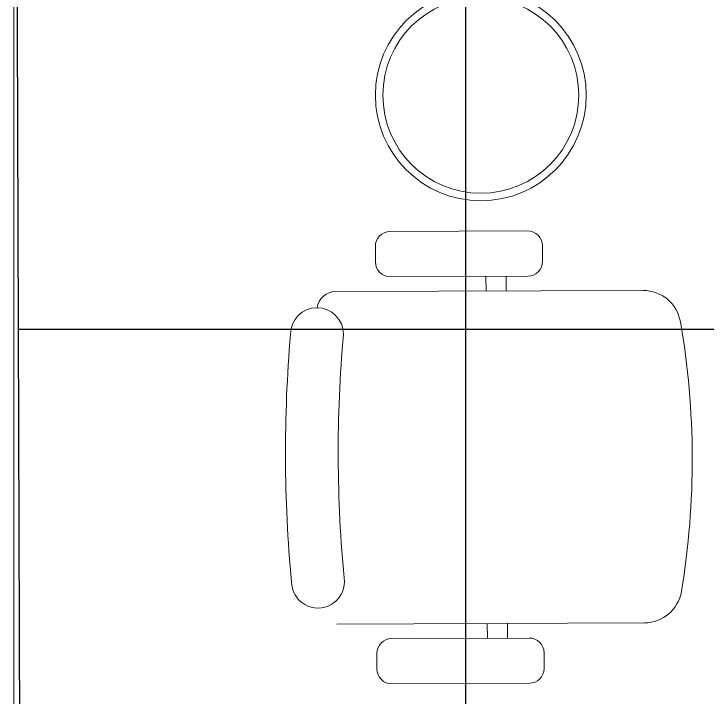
# Model space of a CAD drawing. Extents: x -12260 to 57327, y -29287 to 19916.
# Drawn here: x 39476 to 40396, y -98 to 808 of the extents above; entities that cross this region are included whole.
import ezdxf

# ---------------------------------------------------------------- set-up
doc = ezdxf.new("R2010")
doc.units = 0
doc.header["$LTSCALE"] = 0.25
doc.linetypes.add('DASHDOT', pattern=[25.4, 12.7, -6.35, 0, -6.35])
doc.layers.add('01-First Floor-FUR$0$FALSE CEILING', color=251, linetype='Continuous')
for name, color, linetype, lineweight in [('01-First Floor-FUR$0$LOADING', 253, 'Continuous', 5), ('01-First Floor-FUR$0$NEW Wall', 166, 'Continuous', 5), ('01-First Floor-FUR$0$Walls', 251, 'Continuous', 5), ('E-LITE-CLNG-CNDT', 6, 'DASHDOT', 35)]:
    doc.layers.add(name, color=color, linetype=linetype, lineweight=lineweight)

# ---------------------------------------------------------------- blocks, each defined once
blk = doc.blocks.new('01-First Floor-FUR$0$WM00001-P')
at = {"layer": '01-First Floor-FUR$0$LOADING'}
for radius in [0.14, 0.13]:
    blk.add_circle((0, 0), radius, dxfattribs=at)
blk = doc.blocks.new('*X119')
at = {"color": 0}
for p, q in [((5, 3), (5, 3)), ((5, 3), (5, 3)), ((5, 3), (5, 3)), ((5, 3), (5, 3)), ((5, 3), (5, 3)), ((5, 3), (5, 3)), ((5, 3), (5, 3)), ((5, 3), (5, 3)), ((5, 3), (5, 3)), ((5, 3), (5, 3)), ((5, 3), (5, 3)), ((5, 3), (5, 3)), ((5, 3), (5, 3)), ((5, 3), (5, 3)), ((5, 3), (5, 3)), ((5, 3), (5, 3)), ((5, 3), (5, 3)), ((5, 3), (5, 3)), ((5, 3), (5, 3)), ((5, 3), (5, 3)), ((5, 3), (5, 3)), ((5, 3), (5, 3)), ((5, 3), (5, 3)), ((5, 3), (5, 3)), ((5, 3), (5, 3)), ((5, 3), (5, 3)), ((5, 3), (5, 3)), ((5, 3), (5, 3)), ((5, 3), (5, 3)), ((5, 3), (5, 3)), ((5, 3), (5, 3)), ((5, 3), (5, 3)), ((5, 3), (5, 3)), ((5, 3), (5, 3)), ((5, 3), (5, 3)), ((5, 3), (5, 3)), ((5, 3), (5, 3)), ((5, 3), (5, 3)), ((5, 3), (5, 3)), ((5, 3), (5, 3)), ((5, 3), (5, 3)), ((5, 3), (5, 3)), ((5, 3), (5, 3)), ((5, 3), (5, 3)), ((5, 3), (5, 3)), ((5, 3), (5, 3)), ((5, 3), (5, 3)), ((5, 3), (5, 3)), ((5, 3), (5, 3)), ((5, 3), (5, 3)), ((5, 3), (5, 3)), ((5, 3), (5, 3)), ((5, 3), (5, 3)), ((5, 3), (5, 3)), ((5, 3), (5, 3)), ((5, 3), (5, 3)), ((5, 3), (5, 3)), ((5, 3), (5, 3)), ((5, 3), (5, 3)), ((5, 3), (5, 3)), ((5, 3), (5, 3)), ((5, 3), (5, 3)), ((5, 3), (5, 3)), ((5, 3), (5, 3)), ((5, 3), (5, 3)), ((5, 3), (5, 3)), ((6, 3), (5, 3)), ((5, 3), (5, 3)), ((6, 3), (5, 3)), ((5, 3), (5, 3)), ((6, 3), (5, 3)), ((5, 3), (5, 3)), ((6, 3), (5, 3)), ((5, 3), (5, 3)), ((5, 3), (5, 3)), ((5, 3), (5, 3)), ((5, 3), (5, 3)), ((5, 3), (5, 3)), ((5, 3), (5, 3)), ((5, 3), (5, 3)), ((5, 3), (5, 3)), ((5, 3), (5, 3)), ((5, 3), (5, 3)), ((5, 3), (5, 3)), ((5, 3), (5, 3)), ((5, 3), (5, 3)), ((5, 3), (5, 3)), ((5, 3), (5, 3)), ((5, 3), (5, 3)), ((5, 3), (5, 3)), ((5, 3), (5, 3)), ((5, 3), (5, 3)), ((5, 3), (5, 3)), ((5, 3), (5, 3)), ((5, 3), (5, 3)), ((5, 3), (5, 3)), ((6, 3), (6, 3)), ((6, 3), (6, 3)), ((6, 3), (6, 3)), ((6, 3), (6, 3)), ((6, 3), (6, 3)), ((6, 3), (6, 3)), ((6, 3), (6, 3)), ((6, 3), (6, 3)), ((6, 3), (6, 3)), ((6, 3), (6, 3)), ((6, 3), (6, 3)), ((6, 3), (6, 3)), ((6, 3), (6, 3)), ((6, 3), (6, 3)), ((6, 3), (6, 3)), ((6, 3), (6, 3)), ((6, 3), (6, 3)), ((6, 3), (6, 3)), ((6, 3), (6, 3)), ((6, 3), (6, 3)), ((6, 3), (6, 3)), ((6, 3), (6, 3)), ((6, 3), (6, 3)), ((6, 3), (6, 3)), ((6, 3), (6, 3)), ((6, 3), (6, 3)), ((6, 3), (6, 3)), ((6, 3), (6, 3)), ((6, 3), (6, 3)), ((6, 3), (6, 3)), ((6, 3), (6, 3)), ((6, 3), (6, 3)), ((6, 3), (6, 3)), ((6, 3), (6, 3)), ((6, 3), (6, 3)), ((6, 3), (6, 3)), ((6, 3), (6, 3)), ((6, 3), (6, 3)), ((6, 3), (6, 3)), ((6, 3), (6, 3)), ((6, 3), (6, 3)), ((6, 3), (6, 3)), ((6, 3), (6, 3)), ((6, 3), (6, 3)), ((6, 3), (6, 3)), ((6, 3), (6, 3)), ((6, 3), (6, 3)), ((6, 3), (6, 3)), ((6, 3), (6, 3)), ((6, 3), (6, 3)), ((6, 3), (6, 3)), ((6, 3), (6, 3)), ((6, 3), (6, 3)), ((6, 3), (6, 3)), ((6, 3), (6, 3)), ((6, 3), (6, 3)), ((6, 3), (6, 3)), ((6, 3), (6, 3)), ((6, 3), (6, 3)), ((6, 3), (6, 3)), ((6, 3), (6, 3)), ((6, 3), (6, 3)), ((6, 3), (6, 3)), ((6, 3), (6, 3)), ((6, 3), (6, 3)), ((6, 3), (6, 3)), ((6, 3), (6, 3)), ((6, 3), (6, 3)), ((6, 3), (6, 3)), ((6, 3), (6, 3)), ((6, 3), (6, 3)), ((6, 3), (6, 3)), ((6, 3), (6, 3)), ((6, 3), (6, 3)), ((6, 3), (6, 3)), ((6, 3), (6, 3)), ((6, 3), (6, 3)), ((6, 3), (6, 3)), ((6, 3), (6, 3)), ((6, 3), (6, 3)), ((6, 3), (6, 3)), ((6, 3), (6, 3)), ((6, 3), (6, 3)), ((6, 3), (6, 3)), ((6, 3), (6, 3)), ((6, 3), (6, 3)), ((6, 3), (6, 3)), ((6, 3), (6, 3)), ((6, 3), (6, 3)), ((6, 3), (6, 3)), ((6, 3), (6, 3)), ((6, 3), (6, 3)), ((6, 3), (6, 3)), ((6, 3), (6, 3)), ((6, 3), (6, 3)), ((6, 3), (6, 3)), ((6, 3), (6, 3)), ((6, 3), (6, 3)), ((6, 3), (6, 3)), ((6, 3), (6, 3)), ((6, 3), (6, 3)), ((6, 3), (6, 3)), ((6, 3), (6, 3)), ((6, 3), (6, 3)), ((6, 3), (6, 3)), ((6, 3), (6, 3)), ((6, 3), (6, 3)), ((6, 3), (6, 3)), ((6, 3), (6, 3)), ((6, 3), (6, 3)), ((6, 3), (6, 3)), ((6, 3), (6, 3)), ((6, 3), (6, 3)), ((6, 3), (6, 3)), ((6, 3), (6, 3)), ((6, 3), (6, 3)), ((6, 3), (6, 3)), ((6, 3), (6, 3)), ((6, 3), (6, 3)), ((6, 3), (6, 3)), ((6, 3), (6, 3)), ((6, 3), (6, 3)), ((6, 3), (6, 3)), ((6, 3), (6, 3)), ((6, 3), (6, 3)), ((6, 3), (6, 3)), ((6, 3), (6, 3)), ((6, 3), (6, 3)), ((6, 3), (6, 3)), ((6, 3), (6, 3)), ((6, 3), (6, 3)), ((6, 3), (6, 3)), ((6, 3), (6, 3)), ((6, 3), (6, 3)), ((6, 3), (6, 3)), ((6, 3), (6, 3)), ((6, 3), (6, 3)), ((6, 3), (6, 3)), ((6, 3), (6, 3)), ((6, 3), (6, 3)), ((6, 3), (6, 3)), ((6, 3), (6, 3)), ((6, 3), (6, 3)), ((6, 3), (6, 3)), ((6, 3), (6, 3)), ((6, 3), (6, 3)), ((6, 3), (6, 3)), ((6, 3), (6, 3)), ((6, 3), (6, 3)), ((6, 3), (6, 3)), ((6, 3), (6, 3)), ((6, 3), (6, 3)), ((6, 3), (6, 3)), ((6, 3), (6, 3)), ((6, 3), (6, 3)), ((6, 3), (6, 3)), ((6, 3), (6, 3)), ((6, 3), (6, 3)), ((6, 3), (6, 3)), ((6, 3), (6, 3)), ((6, 3), (6, 3)), ((6, 3), (6, 3)), ((6, 3), (6, 3)), ((6, 3), (6, 3)), ((6, 3), (6, 3)), ((6, 3), (6, 3)), ((6, 3), (6, 3)), ((6, 3), (6, 3)), ((6, 3), (6, 3)), ((6, 3), (6, 3)), ((6, 3), (6, 3)), ((6, 3), (6, 3)), ((6, 3), (6, 3)), ((6, 3), (6, 3)), ((6, 3), (6, 3)), ((6, 3), (6, 3)), ((6, 3), (6, 3)), ((6, 3), (6, 3)), ((6, 3), (6, 3)), ((6, 3), (6, 3)), ((6, 3), (6, 3)), ((6, 3), (6, 3)), ((6, 3), (6, 3)), ((6, 3), (6, 3)), ((6, 3), (6, 3)), ((6, 3), (6, 3)), ((6, 3), (6, 3)), ((6, 3), (6, 3)), ((6, 3), (6, 3)), ((6, 3), (6, 3)), ((6, 3), (6, 3)), ((6, 3), (6, 3)), ((6, 3), (6, 3)), ((6, 3), (6, 3)), ((6, 3), (6, 3)), ((6, 3), (6, 3)), ((6, 3), (6, 3)), ((6, 3), (6, 3)), ((6, 3), (6, 3)), ((6, 3), (6, 3)), ((6, 3), (6, 3)), ((6, 3), (6, 3)), ((6, 3), (6, 3)), ((6, 3), (6, 3)), ((6, 3), (5, 3)), ((6, 3), (5, 3)), ((6, 3), (5, 3)), ((6, 3), (5, 3)), ((6, 3), (5, 3)), ((6, 3), (6, 3)), ((6, 3), (6, 3)), ((6, 3), (6, 3)), ((6, 3), (6, 3)), ((6, 3), (6, 3)), ((6, 3), (6, 3)), ((6, 3), (6, 3)), ((6, 3), (6, 3)), ((6, 3), (6, 3)), ((6, 3), (6, 3)), ((6, 3), (6, 3)), ((6, 3), (6, 3)), ((6, 3), (6, 3)), ((6, 3), (6, 3)), ((6, 3), (6, 3)), ((6, 3), (6, 3)), ((6, 3), (6, 3)), ((6, 3), (6, 3)), ((6, 3), (6, 3)), ((6, 3), (6, 3)), ((6, 3), (6, 3)), ((6, 3), (6, 3)), ((6, 3), (6, 3)), ((6, 3), (6, 3)), ((6, 3), (6, 3)), ((6, 3), (6, 3)), ((6, 3), (6, 3)), ((6, 3), (6, 3)), ((6, 3), (6, 3)), ((6, 3), (6, 3)), ((6, 3), (6, 3)), ((6, 3), (6, 3)), ((6, 3), (6, 3)), ((6, 3), (6, 3)), ((6, 3), (6, 3)), ((6, 3), (6, 3)), ((6, 3), (6, 3)), ((6, 3), (6, 3)), ((6, 3), (6, 3)), ((6, 3), (6, 3)), ((6, 3), (6, 3)), ((6, 3), (6, 3)), ((6, 3), (6, 3)), ((6, 3), (6, 3)), ((6, 3), (6, 3)), ((6, 3), (6, 3)), ((6, 3), (6, 3)), ((6, 3), (6, 3)), ((6, 3), (6, 3)), ((6, 3), (6, 3)), ((6, 3), (6, 3)), ((6, 3), (6, 3)), ((6, 3), (6, 3)), ((6, 3), (6, 3)), ((6, 3), (6, 3)), ((6, 3), (6, 3)), ((6, 3), (6, 3)), ((6, 3), (6, 3)), ((6, 3), (6, 3)), ((6, 3), (6, 3)), ((6, 3), (6, 3)), ((6, 3), (6, 3)), ((6, 3), (6, 3)), ((6, 3), (6, 3)), ((6, 3), (6, 3)), ((6, 3), (6, 3)), ((6, 3), (6, 3)), ((6, 3), (6, 3)), ((6, 3), (6, 3)), ((6, 3), (6, 3)), ((6, 3), (6, 3)), ((6, 3), (6, 3)), ((6, 3), (6, 3)), ((6, 3), (6, 3)), ((6, 3), (6, 3)), ((6, 3), (6, 3)), ((6, 3), (6, 3)), ((6, 3), (6, 3)), ((6, 3), (6, 3)), ((6, 3), (6, 3)), ((6, 3), (6, 3)), ((6, 3), (6, 3)), ((6, 3), (6, 3)), ((6, 3), (6, 3)), ((6, 3), (6, 3)), ((6, 3), (6, 3)), ((6, 3), (6, 3)), ((6, 3), (6, 3)), ((6, 3), (6, 3)), ((6, 3), (6, 3)), ((6, 3), (6, 3)), ((6, 3), (6, 3)), ((6, 3), (6, 3)), ((6, 3), (6, 3)), ((6, 3), (6, 3)), ((6, 3), (6, 3)), ((6, 3), (6, 3)), ((6, 3), (6, 3)), ((6, 3), (6, 3)), ((6, 3), (6, 3)), ((6, 3), (6, 3)), ((6, 3), (6, 3)), ((6, 3), (6, 3)), ((6, 3), (6, 3)), ((6, 3), (6, 3)), ((6, 3), (6, 3)), ((6, 3), (6, 3)), ((6, 3), (6, 3)), ((6, 3), (6, 3)), ((6, 3), (6, 3)), ((6, 3), (6, 3)), ((6, 3), (6, 3)), ((6, 3), (6, 3)), ((6, 3), (6, 3)), ((6, 3), (6, 3)), ((6, 3), (6, 3)), ((6, 3), (6, 3)), ((6, 3), (6, 3)), ((6, 3), (6, 3)), ((6, 3), (6, 3)), ((6, 3), (6, 3)), ((6, 3), (6, 3)), ((6, 3), (6, 3)), ((6, 3), (6, 3)), ((6, 3), (6, 3)), ((6, 3), (6, 3)), ((6, 3), (6, 3)), ((6, 3), (6, 3)), ((6, 3), (6, 3)), ((6, 3), (6, 3)), ((6, 3), (6, 3)), ((6, 3), (6, 3)), ((6, 3), (6, 3)), ((6, 3), (6, 3)), ((6, 3), (6, 3)), ((6, 3), (6, 3)), ((6, 3), (6, 3)), ((6, 3), (6, 3)), ((6, 3), (6, 3)), ((6, 3), (6, 3)), ((6, 3), (6, 3)), ((6, 3), (6, 3)), ((6, 3), (6, 3)), ((6, 3), (6, 3)), ((6, 3), (6, 3)), ((6, 3), (6, 3)), ((6, 3), (6, 3)), ((6, 3), (6, 3)), ((6, 3), (6, 3)), ((6, 3), (6, 3)), ((6, 3), (6, 3)), ((6, 3), (6, 3)), ((6, 3), (6, 3)), ((6, 3), (6, 3)), ((6, 3), (6, 3)), ((6, 3), (6, 3)), ((6, 3), (6, 3)), ((6, 3), (6, 3)), ((6, 3), (6, 3)), ((6, 3), (6, 3)), ((6, 3), (6, 3)), ((6, 3), (6, 3)), ((6, 3), (6, 3)), ((6, 3), (6, 3)), ((6, 3), (6, 3)), ((6, 3), (6, 3)), ((6, 3), (6, 3)), ((6, 3), (6, 3)), ((6, 3), (6, 3)), ((6, 3), (6, 3)), ((6, 3), (6, 3)), ((6, 3), (6, 3)), ((6, 3), (6, 3)), ((6, 3), (6, 3)), ((6, 3), (6, 3)), ((6, 3), (6, 3)), ((6, 3), (6, 3)), ((6, 3), (6, 3)), ((6, 3), (6, 3)), ((6, 3), (6, 3)), ((6, 3), (6, 3)), ((6, 3), (6, 3)), ((6, 3), (6, 3)), ((6, 3), (6, 3)), ((6, 3), (6, 3)), ((6, 3), (6, 3)), ((6, 3), (6, 3)), ((6, 3), (6, 3)), ((6, 3), (6, 3)), ((6, 3), (6, 3)), ((6, 3), (6, 3)), ((6, 3), (6, 3)), ((6, 3), (6, 3)), ((6, 3), (6, 3)), ((6, 3), (6, 3)), ((6, 3), (6, 3)), ((6, 3), (6, 3)), ((6, 3), (6, 3)), ((6, 3), (6, 3)), ((6, 3), (6, 3)), ((6, 3), (6, 3)), ((6, 3), (6, 3)), ((6, 3), (6, 3)), ((6, 3), (6, 3)), ((6, 3), (6, 3)), ((6, 3), (6, 3)), ((6, 3), (6, 3)), ((6, 3), (6, 3)), ((6, 3), (6, 3)), ((6, 3), (6, 3)), ((6, 3), (6, 3)), ((6, 3), (6, 3)), ((6, 3), (6, 3)), ((6, 3), (6, 3)), ((6, 3), (6, 3)), ((6, 3), (6, 3)), ((6, 3), (6, 3)), ((6, 3), (6, 3)), ((6, 3), (6, 3)), ((6, 3), (6, 3)), ((6, 3), (6, 3)), ((6, 3), (6, 3)), ((6, 3), (6, 3)), ((6, 3), (6, 3)), ((6, 3), (6, 3)), ((6, 3), (6, 3)), ((6, 3), (6, 3)), ((6, 3), (6, 3)), ((6, 3), (6, 3)), ((6, 3), (6, 3)), ((6, 3), (6, 3)), ((6, 3), (6, 3)), ((6, 3), (6, 3)), ((6, 3), (6, 3)), ((6, 3), (6, 3)), ((6, 3), (6, 3)), ((6, 3), (6, 3)), ((6, 3), (6, 3)), ((6, 3), (6, 3)), ((6, 3), (6, 3)), ((6, 3), (6, 3)), ((6, 3), (6, 3)), ((6, 3), (6, 3)), ((6, 3), (6, 3)), ((6, 3), (6, 3)), ((6, 3), (6, 3)), ((6, 3), (6, 3)), ((6, 3), (6, 3)), ((6, 3), (6, 3)), ((6, 3), (6, 3)), ((6, 3), (6, 3)), ((6, 3), (6, 3)), ((6, 3), (6, 3)), ((6, 3), (6, 3)), ((6, 3), (6, 3)), ((6, 3), (6, 3)), ((6, 3), (6, 3)), ((6, 3), (6, 3)), ((6, 3), (6, 3)), ((6, 3), (6, 3)), ((6, 3), (6, 3)), ((6, 3), (6, 3)), ((6, 3), (6, 3)), ((6, 3), (6, 3)), ((6, 3), (6, 3)), ((6, 3), (6, 3)), ((6, 3), (6, 3)), ((6, 3), (6, 3)), ((6, 3), (6, 3)), ((6, 3), (6, 3)), ((6, 3), (6, 3)), ((6, 3), (6, 3)), ((6, 3), (6, 3)), ((6, 3), (6, 3)), ((6, 3), (6, 3)), ((6, 3), (6, 3)), ((6, 3), (6, 3)), ((6, 3), (6, 3)), ((6, 3), (6, 3)), ((6, 3), (6, 3)), ((6, 3), (6, 3)), ((6, 3), (6, 3)), ((6, 3), (6, 3)), ((6, 3), (6, 3)), ((6, 3), (6, 3)), ((6, 3), (6, 3)), ((6, 3), (6, 3)), ((6, 3), (6, 3)), ((6, 3), (6, 3)), ((6, 3), (6, 3)), ((6, 3), (6, 3)), ((6, 3), (6, 3)), ((6, 3), (6, 3)), ((6, 3), (6, 3)), ((6, 3), (6, 3)), ((6, 3), (6, 3)), ((6, 3), (6, 3)), ((6, 3), (6, 3)), ((6, 3), (6, 3)), ((6, 3), (6, 3)), ((6, 3), (6, 3)), ((6, 3), (6, 3)), ((6, 3), (6, 3)), ((6, 3), (6, 3)), ((6, 3), (6, 3)), ((6, 3), (6, 3)), ((6, 3), (6, 3)), ((6, 3), (6, 3)), ((6, 3), (6, 3)), ((6, 3), (6, 3)), ((6, 3), (6, 3)), ((6, 3), (6, 3)), ((6, 3), (6, 3)), ((6, 3), (6, 3)), ((6, 3), (6, 3)), ((6, 3), (6, 3)), ((6, 3), (6, 3))]:
    blk.add_line(p, q, dxfattribs=at)
blk = doc.blocks.new('*X120')
at = {"color": 0}
for p, q in [((13, 1), (13, 1)), ((13, 1), (13, 1)), ((13, 1), (13, 1)), ((13, 1), (13, 1)), ((13, 1), (13, 1)), ((13, 1), (13, 1)), ((13, 1), (13, 1)), ((13, 1), (13, 1)), ((13, 1), (13, 1)), ((13, 1), (13, 1)), ((13, 1), (13, 1)), ((13, 1), (13, 1)), ((13, 1), (13, 1)), ((13, 1), (13, 1)), ((13, 1), (13, 1)), ((13, 1), (14, 1)), ((13, 1), (14, 1)), ((13, 1), (14, 1)), ((13, 1), (13, 1)), ((13, 1), (13, 1)), ((13, 1), (13, 1)), ((13, 1), (13, 1)), ((13, 1), (13, 1)), ((13, 1), (13, 1)), ((13, 1), (13, 1)), ((13, 1), (13, 1)), ((13, 1), (13, 1)), ((13, 1), (13, 1)), ((13, 1), (13, 1)), ((13, 1), (13, 1)), ((13, 1), (13, 1)), ((13, 1), (13, 1)), ((13, 1), (13, 1)), ((13, 1), (13, 1)), ((13, 1), (13, 1)), ((13, 1), (13, 1)), ((13, 1), (13, 1)), ((13, 1), (13, 1)), ((13, 1), (13, 1)), ((13, 1), (13, 1)), ((13, 1), (13, 1)), ((13, 1), (13, 1)), ((13, 1), (13, 1)), ((13, 1), (13, 1)), ((13, 1), (13, 1)), ((13, 1), (13, 1)), ((13, 1), (13, 1)), ((13, 1), (13, 1)), ((13, 1), (13, 1)), ((13, 1), (13, 1)), ((13, 1), (13, 1)), ((13, 1), (13, 1)), ((13, 1), (13, 1)), ((13, 1), (13, 1)), ((13, 1), (13, 1)), ((13, 1), (13, 1)), ((13, 1), (13, 1)), ((13, 1), (13, 1)), ((13, 1), (13, 1)), ((13, 1), (13, 1)), ((13, 1), (13, 1)), ((13, 1), (13, 1)), ((13, 1), (13, 1)), ((13, 1), (13, 1)), ((13, 1), (13, 1)), ((13, 1), (13, 1)), ((13, 1), (13, 1)), ((13, 1), (13, 1)), ((13, 1), (13, 1)), ((13, 1), (13, 1)), ((13, 1), (13, 1)), ((13, 1), (13, 1)), ((13, 1), (13, 1)), ((13, 1), (13, 1)), ((13, 1), (13, 1)), ((13, 1), (13, 1)), ((13, 1), (13, 1)), ((13, 1), (13, 1)), ((13, 1), (13, 1)), ((13, 1), (13, 1)), ((13, 1), (13, 1)), ((13, 1), (13, 1)), ((13, 1), (13, 1)), ((13, 1), (13, 1)), ((13, 1), (13, 1)), ((13, 1), (13, 1)), ((13, 1), (13, 1)), ((13, 1), (13, 1)), ((13, 1), (13, 1)), ((13, 1), (13, 1)), ((13, 1), (13, 1)), ((13, 1), (13, 1)), ((13, 1), (13, 1)), ((13, 1), (13, 1)), ((13, 1), (13, 1)), ((13, 1), (13, 1)), ((13, 1), (13, 1)), ((13, 1), (13, 1)), ((13, 1), (13, 1)), ((13, 1), (13, 1)), ((13, 1), (13, 1)), ((13, 1), (13, 1)), ((13, 1), (13, 1)), ((13, 1), (13, 1)), ((13, 1), (13, 1)), ((13, 1), (13, 1)), ((13, 1), (13, 1)), ((13, 1), (13, 1)), ((13, 1), (13, 1)), ((13, 1), (13, 1)), ((13, 1), (13, 1)), ((13, 1), (13, 1)), ((13, 1), (13, 1)), ((13, 1), (13, 1)), ((13, 1), (13, 1)), ((13, 1), (13, 1)), ((13, 1), (13, 1)), ((13, 1), (13, 1)), ((13, 1), (13, 1)), ((13, 1), (13, 1)), ((13, 1), (13, 1)), ((13, 1), (13, 1)), ((13, 1), (13, 1)), ((13, 1), (14, 1)), ((13, 0), (13, 0)), ((13, 0), (13, 0)), ((13, 0), (13, 0)), ((13, 0), (13, 0)), ((13, 0), (13, 0)), ((13, 0), (13, 0)), ((13, 0), (13, 0)), ((13, 0), (13, 0)), ((13, 0), (13, 0)), ((13, 0), (13, 0)), ((13, 0), (13, 0)), ((13, 0), (13, 0)), ((13, 0), (13, 0)), ((13, 0), (13, 0)), ((13, 0), (13, 0)), ((13, 0), (13, 0)), ((13, 0), (13, 0)), ((13, 0), (13, 0)), ((13, 0), (13, 0)), ((13, 0), (13, 0)), ((13, 0), (13, 0)), ((13, 0), (13, 0)), ((13, 0), (13, 0)), ((13, 0), (13, 0)), ((13, 0), (13, 0)), ((13, 0), (13, 0)), ((13, 0), (13, 0)), ((13, 0), (13, 0)), ((13, 0), (13, 0)), ((13, 0), (13, 0)), ((13, 0), (13, 0)), ((13, 0), (13, 0)), ((13, 0), (13, 0)), ((13, 0), (13, 0)), ((13, 0), (13, 0)), ((13, 0), (13, 0)), ((13, 0), (13, 0)), ((13, 0), (13, 0)), ((13, 0), (13, 0)), ((13, 0), (13, 0)), ((13, 0), (13, 0)), ((13, 0), (13, 0)), ((13, 0), (13, 0)), ((13, 0), (13, 0)), ((13, 0), (13, 0)), ((13, 0), (13, 0)), ((13, 0), (13, 0)), ((13, 0), (13, 0)), ((13, 0), (14, 0)), ((13, 0), (14, 0)), ((13, 0), (13, 0)), ((13, 0), (14, 0)), ((14, 1), (14, 1)), ((14, 1), (14, 1)), ((14, 1), (14, 1)), ((14, 1), (14, 1)), ((14, 1), (14, 1)), ((14, 1), (14, 1)), ((14, 1), (14, 1)), ((14, 1), (14, 1)), ((14, 1), (14, 1)), ((14, 1), (14, 1)), ((14, 1), (14, 1)), ((14, 1), (14, 1)), ((14, 1), (14, 1)), ((14, 1), (14, 1)), ((14, 1), (14, 1)), ((14, 1), (14, 1)), ((14, 1), (14, 1)), ((14, 1), (14, 1)), ((14, 1), (14, 1)), ((14, 1), (14, 1)), ((14, 1), (14, 1)), ((14, 1), (14, 1)), ((14, 1), (14, 1)), ((14, 1), (14, 1)), ((14, 1), (14, 1)), ((14, 1), (14, 1)), ((14, 1), (14, 1)), ((14, 1), (14, 1)), ((14, 1), (14, 1)), ((14, 1), (14, 1)), ((14, 1), (14, 1)), ((14, 1), (14, 1)), ((14, 1), (14, 1)), ((14, 1), (14, 1)), ((14, 1), (14, 1)), ((14, 1), (14, 1)), ((14, 1), (14, 1)), ((14, 1), (14, 1)), ((14, 1), (14, 1)), ((14, 1), (14, 1)), ((14, 1), (14, 1)), ((14, 1), (14, 1)), ((14, 1), (14, 1)), ((14, 1), (14, 1)), ((14, 1), (14, 1)), ((14, 1), (14, 1)), ((14, 1), (14, 1)), ((14, 1), (14, 1)), ((14, 1), (14, 1)), ((14, 1), (14, 1)), ((14, 1), (14, 1)), ((14, 1), (14, 1)), ((14, 1), (14, 1)), ((14, 1), (14, 1)), ((14, 1), (14, 1)), ((14, 1), (14, 1)), ((14, 1), (14, 1)), ((14, 1), (14, 1)), ((14, 1), (14, 1)), ((14, 1), (14, 1)), ((14, 1), (14, 1)), ((14, 1), (14, 1)), ((14, 1), (14, 1)), ((14, 1), (14, 1)), ((14, 1), (14, 1)), ((14, 1), (14, 1)), ((14, 1), (14, 1)), ((14, 1), (14, 1)), ((14, 1), (14, 1)), ((14, 1), (14, 1)), ((14, 1), (14, 1)), ((14, 1), (14, 1)), ((14, 1), (14, 1)), ((14, 1), (14, 1)), ((14, 1), (14, 1)), ((14, 1), (14, 1)), ((14, 1), (14, 1)), ((14, 1), (14, 1)), ((14, 1), (14, 1)), ((14, 1), (14, 1)), ((14, 1), (14, 1)), ((14, 1), (14, 1)), ((14, 1), (14, 1)), ((14, 1), (14, 1)), ((14, 1), (14, 1)), ((14, 1), (14, 1)), ((14, 1), (14, 1)), ((14, 1), (14, 1)), ((14, 1), (14, 1)), ((14, 1), (14, 1)), ((14, 1), (14, 1)), ((14, 1), (14, 1)), ((14, 1), (14, 1)), ((14, 1), (14, 1)), ((14, 0), (14, 0)), ((14, 0), (14, 0)), ((14, 0), (14, 0)), ((14, 0), (14, 0)), ((14, 0), (14, 0)), ((14, 0), (14, 0)), ((14, 0), (14, 0)), ((14, 0), (14, 0)), ((14, 0), (14, 0)), ((14, 0), (14, 0)), ((14, 0), (14, 0)), ((14, 0), (14, 0)), ((14, 0), (14, 0)), ((14, 0), (14, 0)), ((14, 0), (14, 0)), ((14, 0), (14, 0)), ((14, 0), (14, 0)), ((14, 0), (14, 0)), ((14, 0), (14, 0)), ((14, 0), (14, 0)), ((14, 0), (14, 0)), ((14, 0), (14, 0)), ((14, 0), (14, 0)), ((14, 0), (14, 0)), ((14, 0), (14, 0)), ((14, 0), (14, 0)), ((14, 0), (14, 0)), ((14, 0), (14, 0)), ((14, 0), (14, 0)), ((14, 0), (14, 0)), ((14, 0), (14, 0)), ((14, 0), (14, 0)), ((14, 0), (14, 0)), ((14, 0), (14, 0)), ((14, 0), (14, 0)), ((14, 0), (14, 0)), ((14, 0), (14, 0)), ((14, 0), (14, 0)), ((14, 0), (14, 0)), ((14, 0), (14, 0)), ((14, 0), (14, 0)), ((14, 0), (14, 0)), ((14, 0), (14, 0)), ((14, 0), (14, 0)), ((14, 0), (14, 0)), ((14, 0), (14, 0)), ((14, 0), (14, 0)), ((14, 0), (14, 0)), ((13, 0), (13, 0)), ((13, 0), (14, 0)), ((13, 0), (13, 0)), ((13, 0), (14, 0)), ((13, 0), (13, 0)), ((13, 0), (14, 0)), ((13, 0), (13, 0)), ((13, 0), (13, 0)), ((13, 0), (13, 0)), ((13, 0), (13, 0)), ((13, 0), (14, 0)), ((13, 0), (13, 0)), ((13, 0), (14, 0)), ((13, 0), (13, 0)), ((13, 0), (14, 0)), ((13, 0), (13, 0)), ((13, 0), (14, 0)), ((13, 0), (13, 0)), ((13, 0), (14, 0)), ((13, 0), (13, 0)), ((13, 0), (14, 0)), ((13, 0), (13, 0)), ((13, 0), (14, 0)), ((13, 0), (13, 0)), ((13, 0), (13, 0)), ((13, 0), (13, 0)), ((13, 0), (14, 0)), ((13, 0), (13, 0)), ((13, 0), (14, 0)), ((13, 0), (13, 0)), ((13, 0), (14, 0)), ((13, 0), (13, 0)), ((13, 0), (14, 0)), ((13, 0), (13, 0)), ((13, 0), (13, 0)), ((13, 0), (13, 0)), ((13, 0), (13, 0)), ((13, 0), (13, 0)), ((13, 0), (13, 0)), ((13, 0), (13, 0)), ((13, 0), (13, 0)), ((13, 0), (13, 0)), ((13, 0), (13, 0)), ((13, 0), (13, 0)), ((13, 0), (13, 0)), ((13, 0), (13, 0)), ((13, 0), (13, 0)), ((13, 0), (13, 0)), ((13, 0), (13, 0)), ((13, 0), (13, 0)), ((13, 0), (13, 0)), ((13, 0), (13, 0)), ((13, 0), (13, 0)), ((13, 0), (13, 0)), ((13, 0), (13, 0)), ((13, 0), (13, 0)), ((13, 0), (13, 0)), ((13, 0), (13, 0)), ((13, 0), (13, 0)), ((13, 0), (13, 0)), ((13, 0), (13, 0)), ((13, 0), (13, 0)), ((13, 0), (13, 0)), ((13, 0), (13, 0)), ((13, -1), (13, -1)), ((13, -1), (13, -1)), ((13, -1), (13, -1)), ((13, -1), (13, -1)), ((13, -1), (13, -1)), ((13, -1), (14, -1)), ((13, -1), (13, -1)), ((14, 0), (14, 0)), ((14, 0), (14, 0)), ((14, 0), (14, 0)), ((14, 0), (14, 0)), ((14, 0), (14, 0)), ((14, 0), (14, 0)), ((14, 0), (14, 0)), ((14, 0), (14, 0)), ((14, 0), (14, 0)), ((14, 0), (14, 0)), ((14, 0), (14, 0)), ((14, 0), (14, 0)), ((14, 0), (14, 0)), ((14, 0), (14, 0)), ((14, 0), (14, 0)), ((13, 0), (14, 0)), ((14, 0), (14, 0)), ((14, 0), (14, 0)), ((14, 0), (14, 0)), ((14, 0), (14, 0)), ((14, 0), (14, 0)), ((14, 0), (14, 0)), ((14, 0), (14, 0)), ((14, 0), (14, 0)), ((14, 0), (14, 0)), ((14, 0), (14, 0)), ((14, 0), (14, 0)), ((14, 0), (14, 0)), ((14, 0), (14, 0)), ((14, 0), (14, 0)), ((14, 0), (14, 0)), ((14, 0), (14, 0)), ((14, 0), (14, 0)), ((14, 0), (14, 0)), ((14, 0), (14, 0)), ((14, 0), (14, 0)), ((14, 0), (14, 0)), ((14, 0), (14, 0)), ((14, 0), (14, 0)), ((14, 0), (14, 0)), ((14, 0), (14, 0)), ((14, 0), (14, 0)), ((14, 0), (14, 0)), ((14, 0), (14, 0)), ((14, 0), (14, 0)), ((14, 0), (14, 0)), ((14, 0), (14, 0)), ((14, 0), (14, 0)), ((14, 0), (14, 0)), ((14, 0), (14, 0)), ((14, -1), (14, -1)), ((14, -1), (14, -1)), ((14, -1), (14, -1)), ((14, -1), (14, -1)), ((14, -1), (14, -1))]:
    blk.add_line(p, q, dxfattribs=at)
blk = doc.blocks.new('01-First Floor-FUR$0$GF21018-P')
at = {"color": 0}
for p, q in [((-0.2207, 0.47563), (-0.2207, 0.0675)), ((0.22049, 0.47563), (0.22049, 0.0675)), ((-0.2806, 0.34221), (-0.25983, 0.34221)), ((0.25963, 0.34221), (0.2804, 0.34221)), ((-0.30021, 0.32259), (-0.30021, 0.14)), ((-0.24021, 0.32259), (-0.24021, 0.14)), ((0.24001, 0.32259), (0.24001, 0.14)), ((0.30001, 0.32259), (0.30001, 0.14)), ((-0.24021, 0.29372), (-0.2207, 0.29372)), ((0.22049, 0.29372), (0.24001, 0.29372)), ((-0.24021, 0.26708), (-0.2207, 0.26708)), ((0.22049, 0.26708), (0.24001, 0.26708)), ((-0.2806, 0.12039), (-0.25983, 0.12039)), ((0.25963, 0.12039), (0.2804, 0.12039))]:
    blk.add_line(p, q, dxfattribs=at)
for points in [[(0.24001, 0.29372), (0.24001, 0.29372), (0.24001, 0.29372), (0.24001, 0.29372), (0.24001, 0.29372), (0.24001, 0.29372), (0.24001, 0.29372), (0.24001, 0.29372), (0.24001, 0.29372), (0.24001, 0.29372), (0.24001, 0.29372), (0.24001, 0.29372), (0.24001, 0.29372), (0.24001, 0.29372), (0.24001, 0.29372), (0.24001, 0.29372), (0.24001, 0.29372), (0.24001, 0.29372), (0.24001, 0.29372), (0.24001, 0.29372), (0.24001, 0.29372), (0.24001, 0.29372), (0.24001, 0.29372), (0.24001, 0.29372), (0.24001, 0.29372), (0.24001, 0.29372), (0.24001, 0.29372), (0.24001, 0.29372), (0.24001, 0.29372), (0.24001, 0.29372), (0.24001, 0.29372), (0.24001, 0.29372), (0.24001, 0.29372), (0.24001, 0.29372), (0.24001, 0.29372), (0.24001, 0.29372), (0.24001, 0.29372), (0.24001, 0.29372), (0.24001, 0.29372), (0.24001, 0.29372), (0.24001, 0.29372), (0.24001, 0.29372), (0.24001, 0.29372), (0.24001, 0.29372), (0.24001, 0.29372), (0.24001, 0.29372), (0.24001, 0.29372), (0.24001, 0.29372), (0.24001, 0.29372), (0.24001, 0.29372), (0.24001, 0.29372), (0.24001, 0.29372), (0.24001, 0.29372), (0.24001, 0.29372), (0.24001, 0.29372), (0.24001, 0.29372), (0.24001, 0.29372), (0.24001, 0.29372), (0.24001, 0.29372), (0.24001, 0.29372), (0.24001, 0.29372), (0.24001, 0.29372), (0.24001, 0.29372), (0.24001, 0.29372), (0.24001, 0.29372), (0.24001, 0.29372), (0.24001, 0.29372), (0.24001, 0.29372), (0.24001, 0.29372), (0.24001, 0.29372), (0.24001, 0.29372), (0.24001, 0.29372), (0.24001, 0.29372), (0.24001, 0.29372), (0.24001, 0.29372), (0.24001, 0.29372), (0.24001, 0.29372), (0.24001, 0.29372), (0.24001, 0.29372), (0.24001, 0.29372), (0.24001, 0.29372), (0.24001, 0.29372), (0.24001, 0.29372), (0.24001, 0.29372), (0.24001, 0.29372), (0.24001, 0.29372), (0.24001, 0.29372), (0.24001, 0.29372), (0.24001, 0.29372), (0.24001, 0.29372), (0.24001, 0.29372), (0.24001, 0.29372), (0.24001, 0.29372), (0.24001, 0.29372), (0.24001, 0.29372), (0.24001, 0.29372), (0.24001, 0.29372), (0.24001, 0.29372), (0.24001, 0.29372), (0.24001, 0.29372), (0.24001, 0.29372), (0.24001, 0.29372), (0.24001, 0.29372), (0.24001, 0.29372), (0.24001, 0.29372), (0.24001, 0.29372), (0.24001, 0.29372), (0.24001, 0.29372), (0.24001, 0.29372), (0.24001, 0.29372), (0.24001, 0.29372), (0.24001, 0.29372), (0.24001, 0.29372), (0.24001, 0.29372), (0.24001, 0.29372), (0.24001, 0.29372), (0.24001, 0.29372), (0.24001, 0.29372), (0.24001, 0.29372), (0.24001, 0.29372), (0.24001, 0.29372), (0.24001, 0.29372), (0.24001, 0.29372), (0.24001, 0.29372), (0.24001, 0.29372), (0.24001, 0.29372), (0.24001, 0.29372), (0.24001, 0.29372), (0.24001, 0.29372), (0.24001, 0.29372), (0.24001, 0.29372), (0.24001, 0.29372), (0.24001, 0.29372), (0.24001, 0.29372), (0.24001, 0.29372), (0.24001, 0.29372), (0.24001, 0.29372), (0.24001, 0.29372), (0.24001, 0.29372), (0.24001, 0.29372), (0.24001, 0.29372), (0.24001, 0.29372), (0.24001, 0.29372), (0.24001, 0.29372), (0.24001, 0.29372), (0.24001, 0.29372), (0.24001, 0.29372), (0.24001, 0.29372), (0.24001, 0.29372), (0.24001, 0.29372), (0.24001, 0.29372), (0.24001, 0.29372), (0.24001, 0.29372), (0.24001, 0.29372), (0.24001, 0.29372), (0.24001, 0.29372), (0.24001, 0.29372), (0.24001, 0.29372), (0.24001, 0.29372), (0.24001, 0.29372), (0.24001, 0.29372), (0.24001, 0.29372), (0.24001, 0.29372), (0.24001, 0.29372), (0.24001, 0.29372), (0.24001, 0.29372), (0.24001, 0.29372), (0.24001, 0.29372), (0.24001, 0.29372), (0.24001, 0.29372), (0.24001, 0.29372), (0.24001, 0.29372), (0.24001, 0.29372), (0.24001, 0.29372), (0.24001, 0.29372), (0.24001, 0.29372), (0.24001, 0.29372), (0.24001, 0.29372), (0.24001, 0.29372), (0.24001, 0.29372), (0.24001, 0.29372), (0.24001, 0.29372), (0.24001, 0.29372), (0.24001, 0.29372), (0.24001, 0.29372), (0.24001, 0.29372), (0.24001, 0.29372), (0.24001, 0.29372), (0.24001, 0.29372), (0.24001, 0.29372), (0.24001, 0.29372), (0.24001, 0.29372), (0.24001, 0.29372), (0.24001, 0.29372), (0.24001, 0.29372), (0.24001, 0.29372), (0.24001, 0.29372), (0.24001, 0.29372), (0.24001, 0.29372), (0.24001, 0.29372), (0.24001, 0.29372), (0.24001, 0.29372), (0.24001, 0.29372), (0.24001, 0.29372), (0.24001, 0.29372), (0.24001, 0.29372), (0.24001, 0.29372), (0.24001, 0.29372), (0.24001, 0.29372), (0.24001, 0.29372), (0.24001, 0.29372), (0.24001, 0.29372), (0.24001, 0.29372), (0.24001, 0.29372), (0.24001, 0.29372), (0.24001, 0.29372), (0.24001, 0.29372), (0.24001, 0.29372), (0.24001, 0.29372), (0.24001, 0.29372), (0.24001, 0.29372), (0.24001, 0.29372), (0.24001, 0.29372), (0.24001, 0.29372), (0.24001, 0.29372), (0.24001, 0.29372), (0.24001, 0.29372), (0.24001, 0.29372), (0.24001, 0.29372), (0.24001, 0.29372), (0.24001, 0.29372), (0.24001, 0.29372), (0.24001, 0.29372), (0.24001, 0.29372), (0.24001, 0.29372), (0.24001, 0.29372), (0.24001, 0.29372), (0.24001, 0.29372), (0.24001, 0.29372), (0.24001, 0.29372), (0.24001, 0.29372), (0.24001, 0.29372), (0.24001, 0.29372), (0.24001, 0.29372), (0.24001, 0.29372), (0.24001, 0.29372), (0.24001, 0.29372), (0.24001, 0.29372), (0.24001, 0.29372), (0.24001, 0.29372), (0.24001, 0.29372), (0.24001, 0.29372), (0.24001, 0.29372), (0.24001, 0.29372), (0.24001, 0.29372), (0.24001, 0.29372), (0.24001, 0.29372), (0.24001, 0.29372), (0.24001, 0.29372), (0.24001, 0.29372), (0.24001, 0.29372), (0.24001, 0.29372), (0.24001, 0.29372), (0.24001, 0.29372), (0.24001, 0.29372), (0.24001, 0.29372), (0.24001, 0.29372), (0.24001, 0.29372), (0.24001, 0.29372), (0.24001, 0.29372), (0.24001, 0.29372), (0.24001, 0.29372), (0.24001, 0.29372), (0.24001, 0.29372), (0.24001, 0.29372), (0.24001, 0.29372), (0.24001, 0.29372)], [(0.24001, 0.29372), (0.24001, 0.29372), (0.24001, 0.29372), (0.24001, 0.29372), (0.24001, 0.29372), (0.24001, 0.29372), (0.24001, 0.29372), (0.24001, 0.29372), (0.24001, 0.29372), (0.24001, 0.29372), (0.24001, 0.29372), (0.24001, 0.29372), (0.24001, 0.29372), (0.24001, 0.29372), (0.24001, 0.29372), (0.24001, 0.29372), (0.24001, 0.29372), (0.24001, 0.29372), (0.24001, 0.29372), (0.24001, 0.29372), (0.24001, 0.29372), (0.24001, 0.29372), (0.24001, 0.29372), (0.24001, 0.29372), (0.24001, 0.29372), (0.24001, 0.29372), (0.24001, 0.29372), (0.24001, 0.29372), (0.24001, 0.29372), (0.24001, 0.29372), (0.24001, 0.29372), (0.24001, 0.29372), (0.24001, 0.29372), (0.24001, 0.29372), (0.24001, 0.29372), (0.24001, 0.29372), (0.24001, 0.29372), (0.24001, 0.29372), (0.24001, 0.29372), (0.24001, 0.29372), (0.24001, 0.29372), (0.24001, 0.29372), (0.24001, 0.29372), (0.24001, 0.29372), (0.24001, 0.29372), (0.24001, 0.29372), (0.24001, 0.29372), (0.24001, 0.29372), (0.24001, 0.29372), (0.24001, 0.29372), (0.24001, 0.29372), (0.24001, 0.29372), (0.24001, 0.29372), (0.24001, 0.29372), (0.24001, 0.29372), (0.24001, 0.29372), (0.24001, 0.29372), (0.24001, 0.29372), (0.24001, 0.29372), (0.24001, 0.29372), (0.24001, 0.29372), (0.24001, 0.29372), (0.24001, 0.29372), (0.24001, 0.29372), (0.24001, 0.29372), (0.24001, 0.29372), (0.24001, 0.29372), (0.24001, 0.29372), (0.24001, 0.29372), (0.24001, 0.29372), (0.24001, 0.29372), (0.24001, 0.29372), (0.24001, 0.29372), (0.24001, 0.29372), (0.24001, 0.29372), (0.24001, 0.29372), (0.24001, 0.29372), (0.24001, 0.29372), (0.24001, 0.29372), (0.24001, 0.29372), (0.24001, 0.29372), (0.24001, 0.29372), (0.24001, 0.29372), (0.24001, 0.29372), (0.24001, 0.29372), (0.24001, 0.29372), (0.24001, 0.29372), (0.24001, 0.29372), (0.24001, 0.29372), (0.24001, 0.29372), (0.24001, 0.29372), (0.24001, 0.29372), (0.24001, 0.29372), (0.24001, 0.29372), (0.24001, 0.29372), (0.24001, 0.29372), (0.24001, 0.29372), (0.24001, 0.29372), (0.24001, 0.29372), (0.24001, 0.29372), (0.24001, 0.29372), (0.24001, 0.29372), (0.24001, 0.29372), (0.24001, 0.29372), (0.24001, 0.29372), (0.24001, 0.29372), (0.24001, 0.29372), (0.24001, 0.29372), (0.24001, 0.29372), (0.24001, 0.29372), (0.24001, 0.29372), (0.24001, 0.29372), (0.24001, 0.29372), (0.24001, 0.29372), (0.24001, 0.29372), (0.24001, 0.29372), (0.24001, 0.29372), (0.24001, 0.29372), (0.24001, 0.29372), (0.24001, 0.29372), (0.24001, 0.29372), (0.24001, 0.29372), (0.24001, 0.29372), (0.24001, 0.29372), (0.24001, 0.29372), (0.24001, 0.29372), (0.24001, 0.29372), (0.24001, 0.29372), (0.24001, 0.29372), (0.24001, 0.29372), (0.24001, 0.29372), (0.24001, 0.29372), (0.24001, 0.29372), (0.24001, 0.29372), (0.24001, 0.29372), (0.24001, 0.29372), (0.24001, 0.29372), (0.24001, 0.29372), (0.24001, 0.29372), (0.24001, 0.29372), (0.24001, 0.29372), (0.24001, 0.29372), (0.24001, 0.29372), (0.24001, 0.29372), (0.24001, 0.29372), (0.24001, 0.29372), (0.24001, 0.29372), (0.24001, 0.29372), (0.24001, 0.29372), (0.24001, 0.29372), (0.24001, 0.29372), (0.24001, 0.29372), (0.24001, 0.29372), (0.24001, 0.29372), (0.24001, 0.29372), (0.24001, 0.29372), (0.24001, 0.29372), (0.24001, 0.29372), (0.24001, 0.29372), (0.24001, 0.29372), (0.24001, 0.29372), (0.24001, 0.29372), (0.24001, 0.29372), (0.24001, 0.29372), (0.24001, 0.29372), (0.24001, 0.29372), (0.24001, 0.29372), (0.24001, 0.29372), (0.24001, 0.29372), (0.24001, 0.29372), (0.24001, 0.29372), (0.24001, 0.29372), (0.24001, 0.29372), (0.24001, 0.29372), (0.24001, 0.29372), (0.24001, 0.29372), (0.24001, 0.29372), (0.24001, 0.29372), (0.24001, 0.29372), (0.24001, 0.29372), (0.24001, 0.29372), (0.24001, 0.29372), (0.24001, 0.29372), (0.24001, 0.29372), (0.24001, 0.29372), (0.24001, 0.29372), (0.24001, 0.29372), (0.24001, 0.29372), (0.24001, 0.29372), (0.24001, 0.29372), (0.24001, 0.29372), (0.24001, 0.29372), (0.24001, 0.29372), (0.24001, 0.29372), (0.24001, 0.29372), (0.24001, 0.29372), (0.24001, 0.29372), (0.24001, 0.29372), (0.24001, 0.29372), (0.24001, 0.29372), (0.24001, 0.29372), (0.24001, 0.29372), (0.24001, 0.29372), (0.24001, 0.29372), (0.24001, 0.29372), (0.24001, 0.29372), (0.24001, 0.29372), (0.24001, 0.29372), (0.24001, 0.29372), (0.24001, 0.29372), (0.24001, 0.29372), (0.24001, 0.29372), (0.24001, 0.29372), (0.24001, 0.29372), (0.24001, 0.29372), (0.24001, 0.29372), (0.24001, 0.29372), (0.24001, 0.29372), (0.24001, 0.29372)], [(0.24001, 0.29372), (0.24001, 0.29372), (0.24001, 0.29372), (0.24001, 0.29372), (0.24001, 0.29372), (0.24001, 0.29372), (0.24001, 0.29372), (0.24001, 0.29372), (0.24001, 0.29372), (0.24001, 0.29372), (0.24001, 0.29372), (0.24001, 0.29372), (0.24001, 0.29372), (0.24001, 0.29372), (0.24001, 0.29372), (0.24001, 0.29372), (0.24001, 0.29372), (0.24001, 0.29372), (0.24001, 0.29372), (0.24001, 0.29372), (0.24001, 0.29372), (0.24001, 0.29372), (0.24001, 0.29372), (0.24001, 0.29372), (0.24001, 0.29372), (0.24001, 0.29372), (0.24001, 0.29372), (0.24001, 0.29372), (0.24001, 0.29372), (0.24001, 0.29372), (0.24001, 0.29372), (0.24001, 0.29372), (0.24001, 0.29372), (0.24001, 0.29372), (0.24001, 0.29372), (0.24001, 0.29372), (0.24001, 0.29372), (0.24001, 0.29372), (0.24001, 0.29372), (0.24001, 0.29372), (0.24001, 0.29372), (0.24001, 0.29372), (0.24001, 0.29372), (0.24001, 0.29372), (0.24001, 0.29372), (0.24001, 0.29372), (0.24001, 0.29372), (0.24001, 0.29372), (0.24001, 0.29372), (0.24001, 0.29372), (0.24001, 0.29372), (0.24001, 0.29372), (0.24001, 0.29372), (0.24001, 0.29372), (0.24001, 0.29372), (0.24001, 0.29372), (0.24001, 0.29372), (0.24001, 0.29372), (0.24001, 0.29372), (0.24001, 0.29372), (0.24001, 0.29372), (0.24001, 0.29372), (0.24001, 0.29372), (0.24001, 0.29372), (0.24001, 0.29372), (0.24001, 0.29372), (0.24001, 0.29372), (0.24001, 0.29372), (0.24001, 0.29372), (0.24001, 0.29372), (0.24001, 0.29372), (0.24001, 0.29372), (0.24001, 0.29372), (0.24001, 0.29372), (0.24001, 0.29372), (0.24001, 0.29372), (0.24001, 0.29372), (0.24001, 0.29372), (0.24001, 0.29372), (0.24001, 0.29372), (0.24001, 0.29372), (0.24001, 0.29372), (0.24001, 0.29372), (0.24001, 0.29372), (0.24001, 0.29372), (0.24001, 0.29372), (0.24001, 0.29372), (0.24001, 0.29372), (0.24001, 0.29372), (0.24001, 0.29372), (0.24001, 0.29372), (0.24001, 0.29372), (0.24001, 0.29372), (0.24001, 0.29372), (0.24001, 0.29372), (0.24001, 0.29372), (0.24001, 0.29372), (0.24001, 0.29372), (0.24001, 0.29372), (0.24001, 0.29372), (0.24001, 0.29372), (0.24001, 0.29372), (0.24001, 0.29372), (0.24001, 0.29372), (0.24001, 0.29372), (0.24001, 0.29372), (0.24001, 0.29372), (0.24001, 0.29372), (0.24001, 0.29372), (0.24001, 0.29372), (0.24001, 0.29372), (0.24001, 0.29372), (0.24001, 0.29372), (0.24001, 0.29372), (0.24001, 0.29372), (0.24001, 0.29372), (0.24001, 0.29372), (0.24001, 0.29372), (0.24001, 0.29372), (0.24001, 0.29372), (0.24001, 0.29372), (0.24001, 0.29372), (0.24001, 0.29372), (0.24001, 0.29372), (0.24001, 0.29372), (0.24001, 0.29372), (0.24001, 0.29372), (0.24001, 0.29372), (0.24001, 0.29372), (0.24001, 0.29372), (0.24001, 0.29372), (0.24001, 0.29372), (0.24001, 0.29372), (0.24001, 0.29372), (0.24001, 0.29372), (0.24001, 0.29372), (0.24001, 0.29372), (0.24001, 0.29372), (0.24001, 0.29372), (0.24001, 0.29372), (0.24001, 0.29372), (0.24001, 0.29372), (0.24001, 0.29372), (0.24001, 0.29372), (0.24001, 0.29372), (0.24001, 0.29372), (0.24001, 0.29372), (0.24001, 0.29372), (0.24001, 0.29372), (0.24001, 0.29372), (0.24001, 0.29372), (0.24001, 0.29372), (0.24001, 0.29372), (0.24001, 0.29372), (0.24001, 0.29372), (0.24001, 0.29372), (0.24001, 0.29372), (0.24001, 0.29372), (0.24001, 0.29372), (0.24001, 0.29372), (0.24001, 0.29372), (0.24001, 0.29372), (0.24001, 0.29372), (0.24001, 0.29372), (0.24001, 0.29372), (0.24001, 0.29372), (0.24001, 0.29372), (0.24001, 0.29372), (0.24001, 0.29372), (0.24001, 0.29372), (0.24001, 0.29372), (0.24001, 0.29372), (0.24001, 0.29372), (0.24001, 0.29372), (0.24001, 0.29372), (0.24001, 0.29372), (0.24001, 0.29372), (0.24001, 0.29372), (0.24001, 0.29372), (0.24001, 0.29372), (0.24001, 0.29372), (0.24001, 0.29372), (0.24001, 0.29372), (0.24001, 0.29372), (0.24001, 0.29372), (0.24001, 0.29372), (0.24001, 0.29372), (0.24001, 0.29372), (0.24001, 0.29372), (0.24001, 0.29372), (0.24001, 0.29372), (0.24001, 0.29372), (0.24001, 0.29372), (0.24001, 0.29372), (0.24001, 0.29372), (0.24001, 0.29372), (0.24001, 0.29372), (0.24001, 0.29372), (0.24001, 0.29372), (0.24001, 0.29372), (0.24001, 0.29372), (0.24001, 0.29372), (0.24001, 0.29372), (0.24001, 0.29372), (0.24001, 0.29372), (0.24001, 0.29372), (0.24001, 0.29372), (0.24001, 0.29372), (0.24001, 0.29372), (0.24001, 0.29372), (0.24001, 0.29372), (0.24001, 0.29372), (0.24001, 0.29372), (0.24001, 0.29372)]]:
    blk.add_lwpolyline(points, close=True, dxfattribs=at)
for centre, radius, start, end in [((-0.0001, -0.52948), 1.06948, 80.36712, 99.63288), ((-0.1707, 0.47563), 0.05, 99.63288, 180), ((0.17049, 0.47563), 0.05, 0, 80.36712), ((-0.2806, 0.32259), 0.01962, 90, 180), ((-0.25983, 0.32259), 0.01962, 360, 90), ((0.25963, 0.32259), 0.01962, 90, 180), ((0.2804, 0.32259), 0.01962, 0, 90), ((-0.2806, 0.14), 0.01962, 180, 270), ((-0.25983, 0.14), 0.01962, 270, 360), ((0.25963, 0.14), 0.01962, 180, 270), ((0.2804, 0.14), 0.01962, 270, 0), ((-0.16429, 0.0425), 0.03511, 90, 270), ((0, 1.84674), 1.77674, 264.69456, 275.30527), ((0.16409, 0.0425), 0.03511, 270, 90), ((-0.1957, 0.0675), 0.025, 180, 261.47208), ((0, 1.83136), 1.83136, 264.85322, 275.14698)]:
    blk.add_arc(centre, radius, start, end, dxfattribs=at)
at = {"layer": '01-First Floor-FUR$0$NEW Wall', "color": 0, "linetype": 'Continuous'}
for points in [[(0.24001, 0.29372), (0.24001, 0.29372), (0.24001, 0.29372), (0.24001, 0.29372), (0.24001, 0.29372), (0.24001, 0.29372), (0.24001, 0.29372), (0.24001, 0.29372)], [(0.24001, 0.29372), (0.24001, 0.29372), (0.24001, 0.29372), (0.24001, 0.29372), (0.24001, 0.29372), (0.24001, 0.29372), (0.24001, 0.29372)], [(0.24001, 0.29372), (0.24001, 0.29372), (0.24001, 0.29372), (0.24001, 0.29372), (0.24001, 0.29372), (0.24001, 0.29372), (0.24001, 0.29372), (0.24001, 0.29372), (0.24001, 0.29372)], [(0.24001, 0.29372), (0.24001, 0.29372), (0.24001, 0.29372), (0.24001, 0.29372), (0.24001, 0.29372), (0.24001, 0.29372), (0.24001, 0.29372), (0.24001, 0.29372), (0.24001, 0.29372), (0.24001, 0.29372)], [(0.24001, 0.29372), (0.24001, 0.29372), (0.24001, 0.29372), (0.24001, 0.29372), (0.24001, 0.29372), (0.24001, 0.29372), (0.24001, 0.29372), (0.24001, 0.29372), (0.24001, 0.29372), (0.24001, 0.29372), (0.24001, 0.29372), (0.24001, 0.29372), (0.24001, 0.29372), (0.24001, 0.29372), (0.24001, 0.29372)], [(0.24001, 0.29372), (0.24001, 0.29372), (0.24001, 0.29372), (0.24001, 0.29372), (0.24001, 0.29372), (0.24001, 0.29372), (0.24001, 0.29372), (0.24001, 0.29372), (0.24001, 0.29372), (0.24001, 0.29372)], [(0.24001, 0.29372), (0.24001, 0.29372), (0.24001, 0.29372), (0.24001, 0.29372), (0.24001, 0.29372), (0.24001, 0.29372), (0.24001, 0.29372), (0.24001, 0.29372), (0.24001, 0.29372), (0.24001, 0.29372)], [(0.24001, 0.29372), (0.24001, 0.29372), (0.24001, 0.29372), (0.24001, 0.29372), (0.24001, 0.29372), (0.24001, 0.29372), (0.24001, 0.29372), (0.24001, 0.29372), (0.24001, 0.29372), (0.24001, 0.29372)], [(0.24001, 0.29372), (0.24001, 0.29372), (0.24001, 0.29372), (0.24001, 0.29372), (0.24001, 0.29372), (0.24001, 0.29372), (0.24001, 0.29372), (0.24001, 0.29372), (0.24001, 0.29372), (0.24001, 0.29372), (0.24001, 0.29372), (0.24001, 0.29372), (0.24001, 0.29372), (0.24001, 0.29372), (0.24001, 0.29372), (0.24001, 0.29372), (0.24001, 0.29372), (0.24001, 0.29372)], [(0.24001, 0.29372), (0.24001, 0.29372), (0.24001, 0.29372), (0.24001, 0.29372), (0.24001, 0.29372), (0.24001, 0.29372), (0.24001, 0.29372), (0.24001, 0.29372), (0.24001, 0.29372), (0.24001, 0.29372), (0.24001, 0.29372), (0.24001, 0.29372)], [(0.24001, 0.29372), (0.24001, 0.29372), (0.24001, 0.29372), (0.24001, 0.29372), (0.24001, 0.29372), (0.24001, 0.29372), (0.24001, 0.29372)], [(0.24001, 0.29372), (0.24001, 0.29372), (0.24001, 0.29372), (0.24001, 0.29372), (0.24001, 0.29372), (0.24001, 0.29372), (0.24001, 0.29372), (0.24001, 0.29372), (0.24001, 0.29372), (0.24001, 0.29372), (0.24001, 0.29372), (0.24001, 0.29372), (0.24001, 0.29372), (0.24001, 0.29372), (0.24001, 0.29372), (0.24001, 0.29372), (0.24001, 0.29372), (0.24001, 0.29372), (0.24001, 0.29372), (0.24001, 0.29372), (0.24001, 0.29372), (0.24001, 0.29372), (0.24001, 0.29372), (0.24001, 0.29372), (0.24001, 0.29372), (0.24001, 0.29372), (0.24001, 0.29372), (0.24001, 0.29372), (0.24001, 0.29372), (0.24001, 0.29372), (0.24001, 0.29372), (0.24001, 0.29372), (0.24001, 0.29372), (0.24001, 0.29372), (0.24001, 0.29372), (0.24001, 0.29372), (0.24001, 0.29372), (0.24001, 0.29372), (0.24001, 0.29372), (0.24001, 0.29372), (0.24001, 0.29372), (0.24001, 0.29372), (0.24001, 0.29372), (0.24001, 0.29372), (0.24001, 0.29372), (0.24001, 0.29372), (0.24001, 0.29372), (0.24001, 0.29372), (0.24001, 0.29372), (0.24001, 0.29372), (0.24001, 0.29372), (0.24001, 0.29372), (0.24001, 0.29372), (0.24001, 0.29372), (0.24001, 0.29372), (0.24001, 0.29372), (0.24001, 0.29372), (0.24001, 0.29372), (0.24001, 0.29372), (0.24001, 0.29372), (0.24001, 0.29372), (0.24001, 0.29372), (0.24001, 0.29372), (0.24001, 0.29372), (0.24001, 0.29372), (0.24001, 0.29372), (0.24001, 0.29372), (0.24001, 0.29372), (0.24001, 0.29372), (0.24001, 0.29372), (0.24001, 0.29372), (0.24001, 0.29372), (0.24001, 0.29372), (0.24001, 0.29372), (0.24001, 0.29372), (0.24001, 0.29372), (0.24001, 0.29372), (0.24001, 0.29372), (0.24001, 0.29372), (0.24001, 0.29372), (0.24001, 0.29372), (0.24001, 0.29372), (0.24001, 0.29372), (0.24001, 0.29372), (0.24001, 0.29372), (0.24001, 0.29372), (0.24001, 0.29372), (0.24001, 0.29372), (0.24001, 0.29372), (0.24001, 0.29372), (0.24001, 0.29372), (0.24001, 0.29372), (0.24001, 0.29372), (0.24001, 0.29372), (0.24001, 0.29372), (0.24001, 0.29372), (0.24001, 0.29372), (0.24001, 0.29372), (0.24001, 0.29372), (0.24001, 0.29372), (0.24001, 0.29372), (0.24001, 0.29372), (0.24001, 0.29372), (0.24001, 0.29372), (0.24001, 0.29372), (0.24001, 0.29372), (0.24001, 0.29372), (0.24001, 0.29372), (0.24001, 0.29372), (0.24001, 0.29372), (0.24001, 0.29372)], [(0.24001, 0.29372), (0.24001, 0.29372), (0.24001, 0.29372), (0.24001, 0.29372), (0.24001, 0.29372), (0.24001, 0.29372), (0.24001, 0.29372), (0.24001, 0.29372), (0.24001, 0.29372), (0.24001, 0.29372), (0.24001, 0.29372), (0.24001, 0.29372), (0.24001, 0.29372), (0.24001, 0.29372), (0.24001, 0.29372), (0.24001, 0.29372), (0.24001, 0.29372)], [(0.24001, 0.29372), (0.24001, 0.29372), (0.24001, 0.29372), (0.24001, 0.29372), (0.24001, 0.29372), (0.24001, 0.29372), (0.24001, 0.29372), (0.24001, 0.29372), (0.24001, 0.29372), (0.24001, 0.29372), (0.24001, 0.29372), (0.24001, 0.29372), (0.24001, 0.29372), (0.24001, 0.29372), (0.24001, 0.29372), (0.24001, 0.29372), (0.24001, 0.29372), (0.24001, 0.29372), (0.24001, 0.29372), (0.24001, 0.29372), (0.24001, 0.29372), (0.24001, 0.29372), (0.24001, 0.29372), (0.24001, 0.29372), (0.24001, 0.29372), (0.24001, 0.29372), (0.24001, 0.29372), (0.24001, 0.29372), (0.24001, 0.29372), (0.24001, 0.29372), (0.24001, 0.29372), (0.24001, 0.29372), (0.24001, 0.29372), (0.24001, 0.29372), (0.24001, 0.29372), (0.24001, 0.29372), (0.24001, 0.29372), (0.24001, 0.29372), (0.24001, 0.29372), (0.24001, 0.29372), (0.24001, 0.29372), (0.24001, 0.29372), (0.24001, 0.29372), (0.24001, 0.29372), (0.24001, 0.29372), (0.24001, 0.29372), (0.24001, 0.29372), (0.24001, 0.29372), (0.24001, 0.29372), (0.24001, 0.29372), (0.24001, 0.29372), (0.24001, 0.29372), (0.24001, 0.29372), (0.24001, 0.29372), (0.24001, 0.29372), (0.24001, 0.29372), (0.24001, 0.29372), (0.24001, 0.29372), (0.24001, 0.29372), (0.24001, 0.29372), (0.24001, 0.29372), (0.24001, 0.29372), (0.24001, 0.29372), (0.24001, 0.29372), (0.24001, 0.29372), (0.24001, 0.29372), (0.24001, 0.29372), (0.24001, 0.29372), (0.24001, 0.29372), (0.24001, 0.29372), (0.24001, 0.29372), (0.24001, 0.29372), (0.24001, 0.29372), (0.24001, 0.29372), (0.24001, 0.29372), (0.24001, 0.29372), (0.24001, 0.29372), (0.24001, 0.29372), (0.24001, 0.29372), (0.24001, 0.29372), (0.24001, 0.29372), (0.24001, 0.29372), (0.24001, 0.29372), (0.24001, 0.29372), (0.24001, 0.29372), (0.24001, 0.29372), (0.24001, 0.29372), (0.24001, 0.29372), (0.24001, 0.29372)], [(0.24001, 0.29372), (0.24001, 0.29372), (0.24001, 0.29372), (0.24001, 0.29372), (0.24001, 0.29372), (0.24001, 0.29372), (0.24001, 0.29372), (0.24001, 0.29372), (0.24001, 0.29372), (0.24001, 0.29372), (0.24001, 0.29372), (0.24001, 0.29372), (0.24001, 0.29372), (0.24001, 0.29372), (0.24001, 0.29372), (0.24001, 0.29372), (0.24001, 0.29372), (0.24001, 0.29372), (0.24001, 0.29372), (0.24001, 0.29372), (0.24001, 0.29372), (0.24001, 0.29372), (0.24001, 0.29372), (0.24001, 0.29372), (0.24001, 0.29372), (0.24001, 0.29372), (0.24001, 0.29372), (0.24001, 0.29372), (0.24001, 0.29372), (0.24001, 0.29372), (0.24001, 0.29372), (0.24001, 0.29372), (0.24001, 0.29372), (0.24001, 0.29372), (0.24001, 0.29372), (0.24001, 0.29372), (0.24001, 0.29372), (0.24001, 0.29372), (0.24001, 0.29372), (0.24001, 0.29372), (0.24001, 0.29372), (0.24001, 0.29372), (0.24001, 0.29372), (0.24001, 0.29372), (0.24001, 0.29372), (0.24001, 0.29372), (0.24001, 0.29372), (0.24001, 0.29372), (0.24001, 0.29372), (0.24001, 0.29372), (0.24001, 0.29372), (0.24001, 0.29372), (0.24001, 0.29372), (0.24001, 0.29372)]]:
    blk.add_lwpolyline(points, dxfattribs=at)
at = {"color": 0}
for name, xscale, yscale, zscale in [('*X119', 8.59375e-11, 8.59375e-11, 8.59375e-11), ('*X120', 5.5e-11, 5.5e-11, 5.5e-11)]:
    blk.add_blockref(name, (0.24001, 0.29372), dxfattribs=dict(at, xscale=xscale, yscale=yscale, zscale=zscale))
blk = doc.blocks.new('01-First Floor-FUR')
at = {"layer": '01-First Floor-FUR$0$FALSE CEILING', "linetype": 'Continuous'}
for p, q in [((40076, -810), (40076, 2260)), ((39482.09, 390), (43476, 390))]:
    blk.add_line(p, q, dxfattribs=at)
at = {"layer": '01-First Floor-FUR$0$FALSE CEILING'}
blk.add_lwpolyline([(39486, -810), (39476, 2260), (43476, 2260), (43476, -168.58), (42834.58, -810), (39486, -810)], dxfattribs=at)
at = {"layer": '01-First Floor-FUR$0$Walls'}
blk.add_line((39476, 2260), (39476, -810), dxfattribs=at)
at = {"layer": '01-First Floor-FUR$0$LOADING', "extrusion": (1.23702e-08, -3.1951e-06, -1), "xscale": -1000.000000000005, "yscale": 1000.000000000005, "zscale": 1000.000000000005, "rotation": 89.77817394023435}
blk.add_blockref('01-First Floor-FUR$0$WM00001-P', (-40095.89, 700.43, 0.1), dxfattribs=at)
at = {"layer": '01-First Floor-FUR$0$LOADING', "extrusion": (-7.78658e-06, 3.16518e-06, 1), "xscale": 1000.000000000004, "yscale": 1000.000000000004, "zscale": 1000.000000000004, "rotation": 270.2204152971468}
blk.add_blockref('01-First Floor-FUR$0$GF21018-P', (39836.58, 218.85, -0.41), dxfattribs=at)

msp = doc.modelspace()

# ---------------------------------------------------------------- block references
at = {"layer": 'E-LITE-CLNG-CNDT'}
msp.add_blockref('01-First Floor-FUR', (0, 0), dxfattribs=at)

doc.saveas('drawing.dxf')
